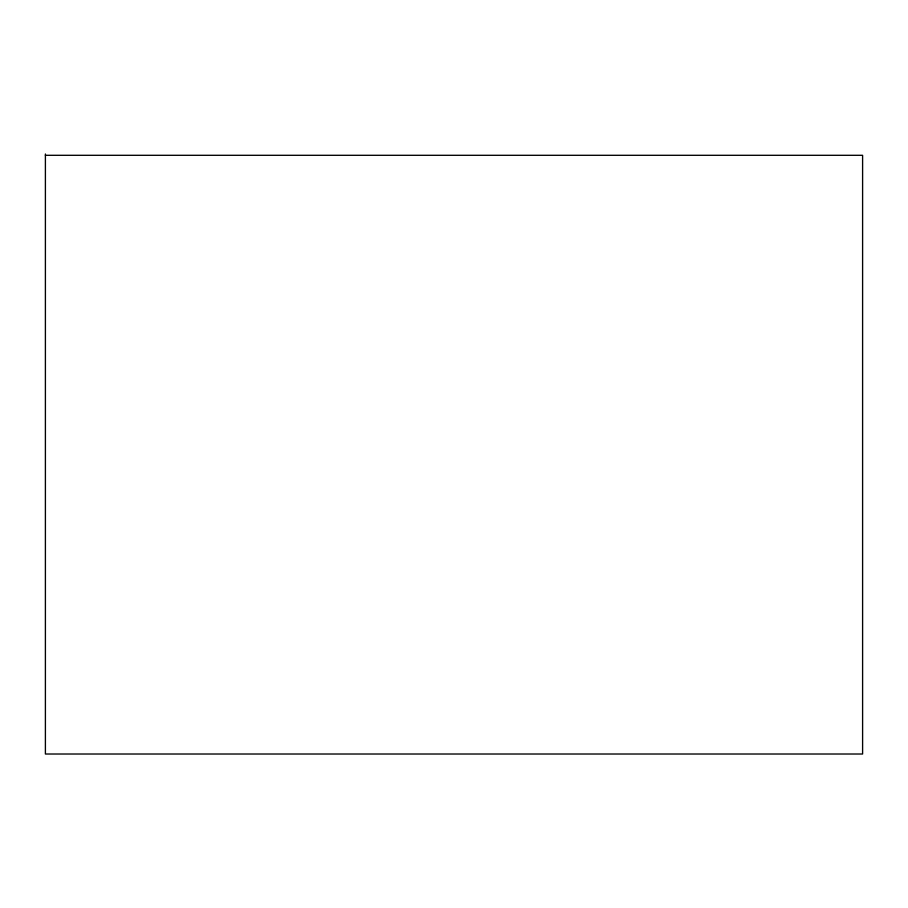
<?xml version="1.0" encoding="UTF-8"?>
<svg xmlns="http://www.w3.org/2000/svg" width="908" height="908" viewBox="0 0 908 908"><rect width="100%" height="100%" fill="white"/><g stroke="black" fill="none" stroke-linecap="round" stroke-linejoin="round"><path stroke-width="1.36" d="M45.4 155.302L862.6 155.302L862.6 754.015L45.4 754.015L45.4 153.985"/></g></svg>
